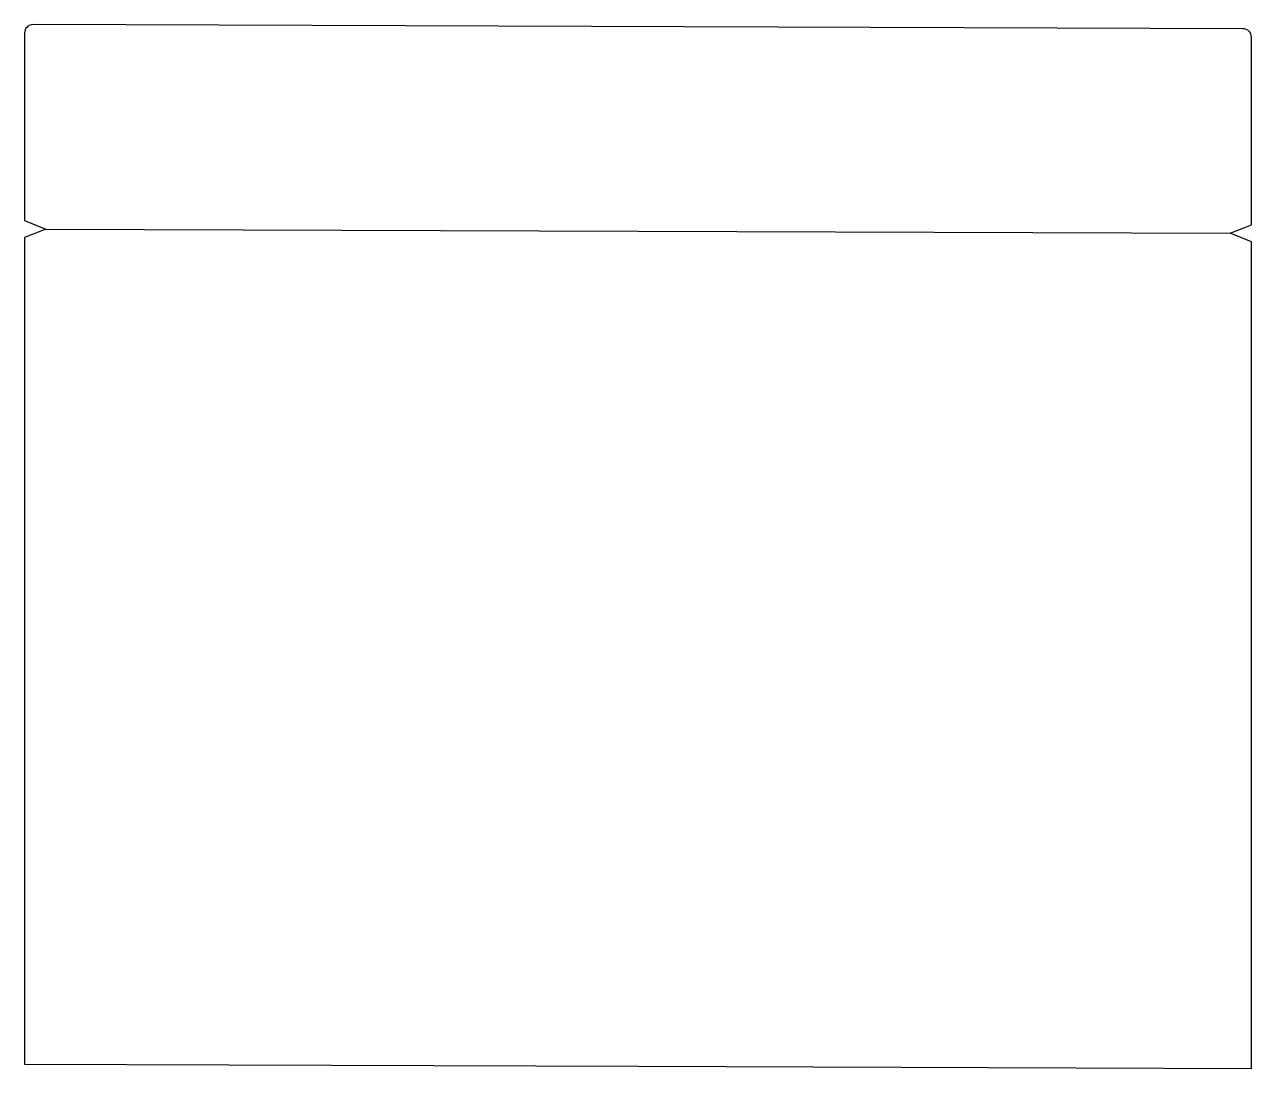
# Model space of a CAD drawing. Header units: millimetres. Extents: x 4220.8 to 4292.8, y -0.1 to 61.1.
import ezdxf

# ---------------------------------------------------------------- set-up
doc = ezdxf.new("R2010")
doc.units = ezdxf.units.MM
doc.layers.add('cutting', color=1, linetype='Continuous')

msp = doc.modelspace()

# ---------------------------------------------------------------- linework, layer by layer
at = {"layer": 'cutting', "color": 1}
for p, q in [((4220.8, 60.625), (4220.8, 49.625)), ((4292.3, 60.875), (4221.3, 61.125)), ((4292.8, 49.375), (4292.8, 60.375)), ((4220.8, 49.625), (4222.05, 49.125)), ((4222.05, 49.125), (4220.8, 48.625)), ((4222.05, 49.125), (4291.55, 48.875)), ((4291.55, 48.875), (4292.8, 49.375)), ((4220.8, 48.625), (4220.8, 0.125)), ((4292.8, 48.375), (4291.55, 48.875)), ((4292.8, -0.125), (4292.8, 48.375)), ((4220.8, 0.125), (4256.8, 0)), ((4256.8, 0), (4292.8, -0.125))]:
    msp.add_line(p, q, dxfattribs=at)
for centre, start, end in [((4221.3, 60.625), 90, 180), ((4292.3, 60.375), 0, 90)]:
    msp.add_arc(centre, 0.5, start, end, dxfattribs=at)

doc.saveas('drawing.dxf')
